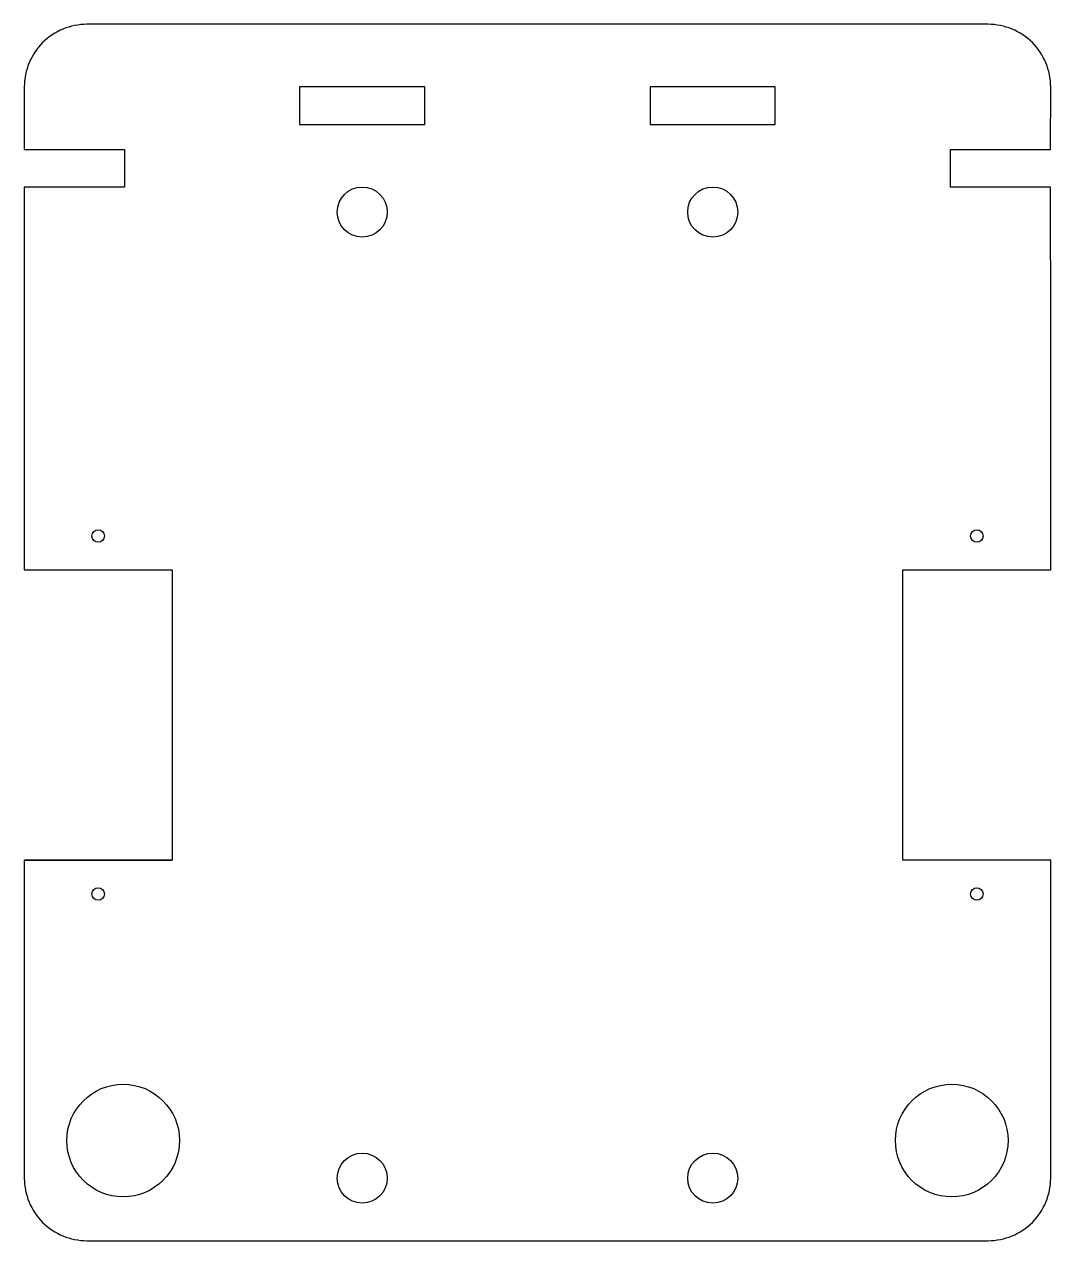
# Model space of a CAD drawing. Header units: millimetres. Extents: x 0.5 to 82.5, y -19.4 to 77.8.
import ezdxf

# ---------------------------------------------------------------- set-up
doc = ezdxf.new("R2010")
doc.units = ezdxf.units.MM
doc.layers.add('Corte exterior', color=1, linetype='Continuous', true_color=0xff0000)

msp = doc.modelspace()

# ---------------------------------------------------------------- linework, layer by layer
at = {"layer": 'Corte exterior'}
msp.add_lwpolyline([(0.468, 11.04), (0.468, -14.36, 0.414214), (5.468, -19.36), (77.465, -19.36, 0.414214), (82.465, -14.36), (82.465, -9.055), (82.465, 11.04), (70.665, 11.04), (70.665, 34.24), (82.465, 34.24), (82.465, 53.145), (82.462, 64.824), (74.462, 64.824), (74.462, 67.824), (82.462, 67.824), (82.465, 72.824, 0.414214), (77.465, 77.824), (67.948, 77.824), (45.206, 77.824), (23.094, 77.824), (11.942, 77.824), (5.468, 77.824, 0.414214), (0.468, 72.824), (0.468, 67.824), (8.468, 67.824), (8.468, 64.824), (0.468, 64.824), (0.468, 34.24), (12.268, 34.24), (12.268, 11.04), (0.468, 11.04), (12.265, 11.04)], format="xyb", dxfattribs=at)
for points in [[(22.465, 72.824), (22.465, 69.824), (32.465, 69.824), (32.465, 72.824)], [(50.465, 72.824), (50.465, 69.824), (60.465, 69.824), (60.465, 72.824)]]:
    msp.add_lwpolyline(points, close=True, dxfattribs=at)
for centre, radius in [((27.465, 62.824), 2), ((55.465, 62.824), 2), ((6.365, 36.94), 0.5), ((76.565, 36.94), 0.5), ((6.365, 8.34), 0.5), ((76.565, 8.34), 0.5), ((8.365, -11.36), 4.5), ((74.565, -11.36), 4.5), ((27.465, -14.36), 2), ((55.465, -14.36), 2)]:
    msp.add_circle(centre, radius, dxfattribs=at)

doc.saveas('drawing.dxf')
